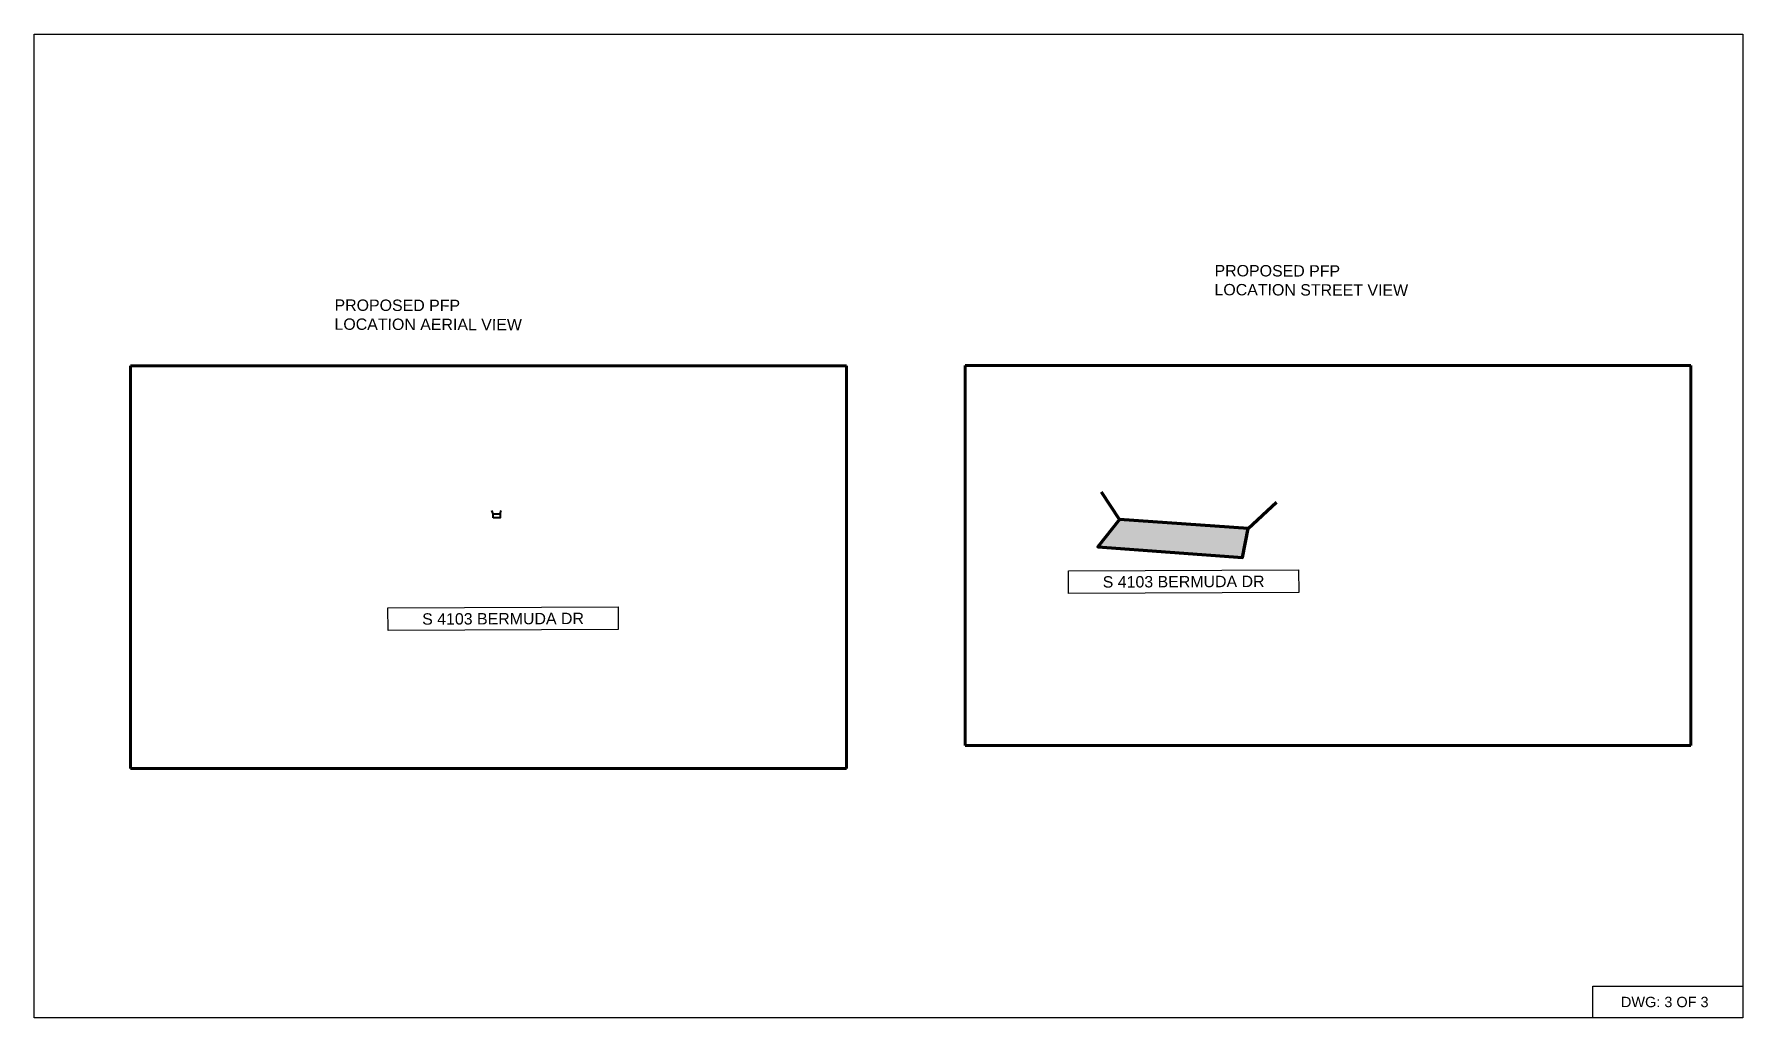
# Paper-space layout 'DWG 3' of a CAD drawing. Header units: millimetres, sheet in inches. Extents: x 0 to 16.5, y 0 to 9.5.
import ezdxf
from ezdxf.lldxf.tags import DXFTag

# ---------------------------------------------------------------- set-up
doc = ezdxf.new("R2010")
doc.units = ezdxf.units.MM
doc.header["$MEASUREMENT"] = 0
doc.linetypes.add('ACAD_ISO02W100', pattern=[15, 12, -3])
doc.layers.get('0').update_dxf_attribs({"linetype": 'CONTINUOUS'})
for name, color, linetype in [('A-Boundary', 1, 'CONTINUOUS'), ('A-Title Block', 7, 'CONTINUOUS'), ('EXCAVATION', 1, 'CONTINUOUS')]:
    doc.layers.add(name, color=color, linetype=linetype)
doc.layers.add('BURIED CABLE', color=80, linetype='CONTINUOUS', lineweight=40)
doc.layers.add('PROPOSED PFP', color=80, linetype='ACAD_ISO02W100', lineweight=40)
doc.styles.add('ARIAL', font='arial.ttf')
doc.styles.get("Standard").update_dxf_attribs({"font": 'arial.ttf'})
tags = doc.linetypes.add('BORE2.5', pattern='A,58.811357,-2.320599,["B2.5\'\'",Standard,S=9.505847,R=0,X=0,Y=-4.424994],-33.863775', length=94.995731).pattern_tags.tags
tags[6] = DXFTag(74, 10)
picture_1 = doc.add_image_def('image1.png', size_in_pixel=(1317, 741))
picture_2 = doc.add_image_def('image2.png', size_in_pixel=(1467, 768))

psp = doc.layouts.new('DWG 3')

# ---------------------------------------------------------------- hatches: boundary and pattern name
at = {"layer": 'BURIED CABLE', "linetype": 'ByBlock', "lineweight": 60, "ltscale": 30, "transparency": 33554559}
h = psp.add_hatch(color=1, dxfattribs=at)
h.dxf.hatch_style = 1
h.paths.add_polyline_path([(10.272, 4.548), (11.667, 4.447), (11.724, 4.726), (10.482, 4.814)])

# ---------------------------------------------------------------- linework, layer by layer
at = {"color": 0, "ltscale": 30}
psp.add_lwpolyline([(16.5, 0), (15.053, 0), (15.053, 0.306), (16.5, 0.306)], close=True, dxfattribs=at)
at = {"layer": 'A-Title Block'}
psp.add_lwpolyline([(0, 9.5), (16.5, 9.5), (16.5, 0), (0, 0)], close=True, dxfattribs=at)
at = {"layer": 'EXCAVATION', "linetype": 'ByBlock', "lineweight": 100, "ltscale": 30}
for points in [[(10.482, 4.814), (10.307, 5.076)], [(11.724, 4.726), (11.997, 4.979)], [(10.482, 4.814), (10.272, 4.548), (11.667, 4.447), (11.724, 4.726), (10.482, 4.814)]]:
    psp.add_lwpolyline(points, dxfattribs=at)
at = {"layer": 'PROPOSED PFP', "linetype": 'BORE2.5', "ltscale": 30}
for points in [[(4.431, 4.868), (4.419, 4.901)], [(4.5, 4.869), (4.509, 4.901)]]:
    psp.add_lwpolyline(points, dxfattribs=at)
at = {"layer": 'PROPOSED PFP', "linetype": 'ByBlock', "ltscale": 30}
psp.add_lwpolyline([(4.431, 4.829), (4.431, 4.868), (4.5, 4.869), (4.5, 4.829)], close=True, dxfattribs=at)

# ---------------------------------------------------------------- texts
at = {"insert": (15.746, 0.203), "char_height": 0.1, "attachment_point": 2}
psp.add_mtext_dynamic_manual_height_columns('DWG: 3 OF 3', width=1.69352, gutter_width=1, heights=[0], dxfattribs=at)

# ---------------------------------------------------------------- pictures from other files: only their frames are drawn
at = {"linetype": 'ByBlock', "lineweight": 60, "ltscale": 30}
image = psp.add_image(picture_2, insert=(8.99, 2.631), size_in_units=(7.009, 3.669), dxfattribs=at)
image.dxf.flags = 7
at = {"layer": 'A-Boundary', "color": 5, "linetype": 'ByBlock', "lineweight": 60, "ltscale": 30}
image = psp.add_image(picture_1, insert=(0.931, 2.407), size_in_units=(6.914, 3.89), dxfattribs=at)
image.dxf.flags = 7

# ---------------------------------------------------------------- next in the draw order: texts
at = {"char_height": 0.10999, "width": 2.02517, "attachment_point": 5, "rotation": 359.8326, "style": 'ARIAL', "bg_fill": 2}
for s, insert in [('\\pxql;PROPOSED PFP LOCATION STREET VIEW', (12.411, 7.121)), ('\\pxql;PROPOSED PFP LOCATION AERIAL VIEW', (3.913, 6.788))]:
    psp.add_mtext(s, dxfattribs=dict(at, insert=insert))
at = {"char_height": 0.10999, "width": 2.11166, "attachment_point": 5, "rotation": 0.2145, "style": 'ARIAL', "bg_fill": 19, "box_fill_scale": 1.5, "bg_fill_color": 256, "bg_fill_transparency": 0}
for insert in [(11.1, 4.212), (4.528, 3.854)]:
    psp.add_mtext('S 4103 BERMUDA DR', dxfattribs=dict(at, insert=insert))

doc.saveas('drawing.dxf')
